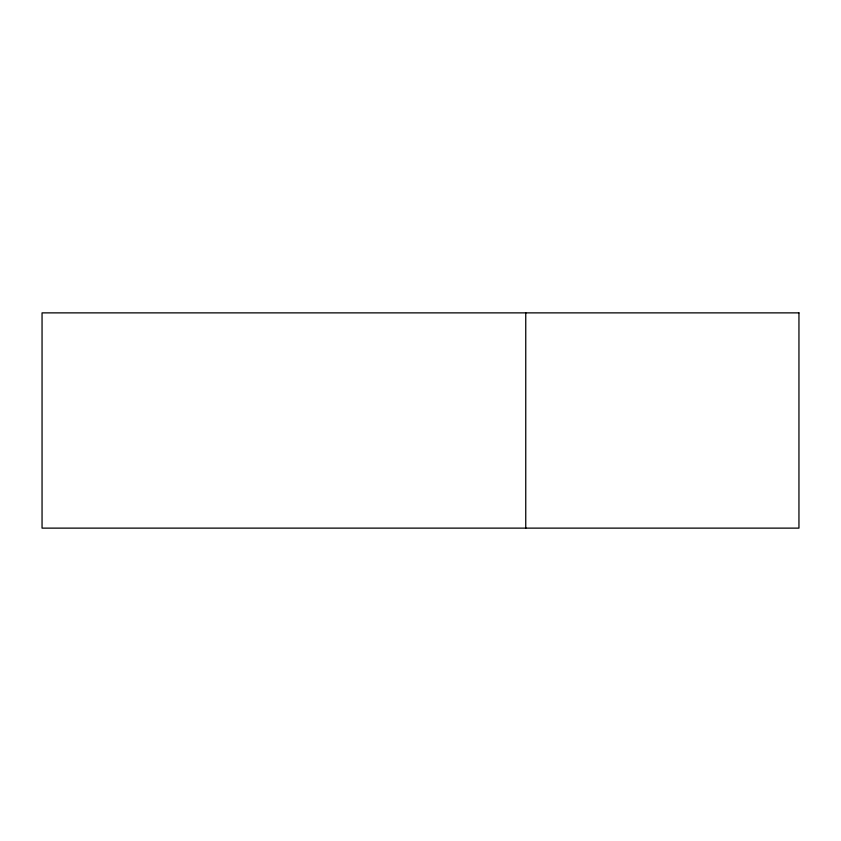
<?xml version="1.0" encoding="UTF-8"?>
<svg xmlns="http://www.w3.org/2000/svg" width="841" height="841" viewBox="0 0 841 841"><rect width="100%" height="100%" fill="white"/><g stroke="black" fill="none" stroke-linecap="round" stroke-linejoin="round"><path stroke-width="1.26" d="M525.751 312.873L525.751 528.127M798.95 312.873L42.05 312.873L42.05 528.127L798.95 528.127L798.95 312.873"/></g></svg>
